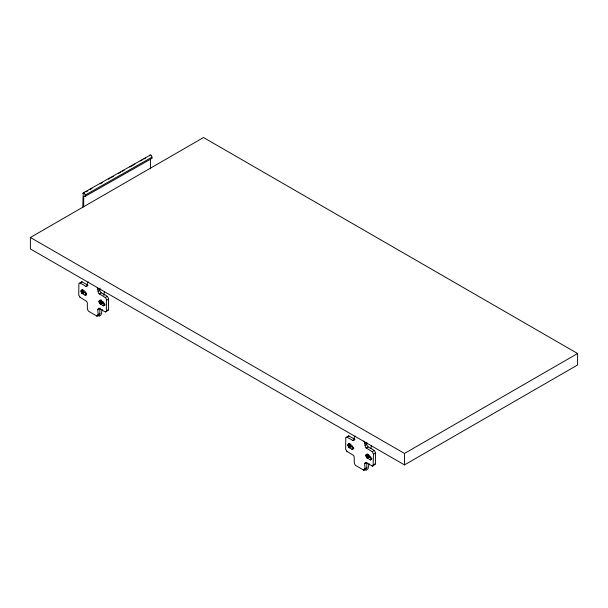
<?xml version="1.0" encoding="UTF-8"?>
<svg xmlns="http://www.w3.org/2000/svg" width="608" height="608" viewBox="0 0 608 608"><rect width="100%" height="100%" fill="white"/><g stroke="black" fill="none" stroke-linecap="round" stroke-linejoin="round"><path stroke-width="0.91" d="M82.772 207.412L83.228 192.911L150.579 154.926A1.74 1.011 60.4 0 1 151.491 155.595L152.076 158.338L85.272 196.278L83.714 196.468L83.638 206.728M85.272 196.278L84.687 193.534A1.74 1.011 60.4 0 0 83.775 192.865L83.228 192.911M150.434 168.788L150.51 158.521M81.031 291.057L81.692 289.811C83.904 289.872 87.879 293.132 85.667 295.374L82.012 293.451L81.031 291.057L83.007 289.917L83.988 292.311L86.313 293.725M102.228 309.548L101.133 314.731L98.998 316.373L98.861 314.929L96.885 316.069L97.28 315.962C99.469 314.199 96.421 310.019 98.61 308.256L105.435 311.942L106.408 311.592L106.408 299.136L105.26 297.532L98.61 293.406L97.28 287.295M99.028 301.454L99.689 300.2C101.863 300.466 105.891 303.438 103.664 305.763L100.35 304.099L99.416 303.012L99.028 301.454L101.05 299.85M96.885 315.94L99.742 314.412L99.963 307.906M99.917 288.169C98.01 294.705 108.11 293.634 108.558 299.045L108.52 310.08L105.435 311.942M347.594 437.046L348.574 435.792L354.912 439.356L352.936 440.496L346.94 437.068L345.792 437.35L345.663 449.274L347.115 451.478M347.928 445.155L348.589 443.901C350.808 443.969 354.783 447.222 352.564 449.472L348.908 447.541L347.928 445.155L349.904 444.015L350.884 446.401L353.879 448.202L351.903 449.342M369.124 463.638L368.038 468.821L365.902 470.47L365.765 469.026L363.789 470.166L364.184 470.06C366.373 468.289 363.318 464.117 365.507 462.354L372.332 466.04L373.099 465.956L373.487 454.275L372.506 451.888L365.507 447.496L364.671 442.358L363.865 441.02M365.925 455.544L366.586 454.29C368.767 454.556 372.795 457.528 370.561 459.861L366.905 457.93L365.925 455.544L367.901 454.404L368.881 456.79L371.876 458.592L369.9 459.732M364.846 463.6L366.822 462.46L366.776 468.122L363.789 470.03M364.846 443.407L366.822 442.267C364.906 448.803 375.007 447.731 375.463 453.135L375.417 464.17L372.332 466.04M102.904 303.909L103.124 302.032M103.915 295.458L104.363 291.696M370.926 448.613L371.268 445.793M149.674 155.732L150.032 154.972M80.735 282.492L81.677 281.694L88.008 285.258L86.032 286.398L80.043 282.971L78.896 283.252L78.759 295.176L80.21 297.38M30.4 237.477L203.513 137.53L577.6 353.514L577.6 364.96L404.487 464.907L30.4 248.923L30.4 237.477L404.487 453.454L577.6 353.514M80.043 282.971L82.019 281.831M81.077 290.594L82.392 289.834M81.077 291.574L83.053 290.434M81.206 292.106L83.182 290.966M81.419 292.615L83.395 291.475M81.692 293.079L83.668 291.939M82.012 293.451L83.988 292.311M82.354 293.71L84.33 292.57M84.998 295.245L86.321 294.485M85.348 295.382L86.663 294.622M97.949 289.309L99.264 288.549M97.949 291.392L99.917 290.252M99.271 294.044L101.247 292.896M99.074 300.99L100.388 300.23M105.26 297.532L107.236 296.392M99.074 301.963L101.05 300.823L101.004 300.314M99.203 302.495L101.179 301.355L101.05 300.823M99.416 303.012L101.392 301.872L101.179 301.355M99.689 303.468L101.665 302.328L104.979 304.494L103.003 305.634M100.008 303.84L101.984 302.7M106.582 300.185L108.558 299.045M100.35 304.099L102.326 302.959M103.345 305.771L104.66 305.011M103.664 305.763L104.979 305.003M97.949 309.51L99.917 308.37M97.949 314.708L99.917 313.568M106.582 310.756L108.558 309.616M346.94 437.068L348.916 435.921M348.103 444.311L349.425 443.551M347.974 444.691L349.95 443.551M347.974 445.672L349.95 444.524M348.103 446.196L350.079 445.056M348.316 446.713L350.292 445.573M348.589 447.169L350.565 446.029M348.908 447.541L350.884 446.401M349.25 447.807L351.226 446.667M352.245 449.472L353.56 448.712M364.846 445.482L366.822 444.342M366.168 448.134L368.144 446.994M366.107 454.7L367.422 453.94M365.97 455.08L367.293 454.32M372.164 451.63L374.14 450.482M365.97 456.061L367.946 454.921M366.107 456.593L368.083 455.453M366.312 457.102L368.288 455.962M366.586 457.558L368.562 456.418M366.905 457.93L368.881 456.79M373.487 454.275L375.463 453.135M367.247 458.196L369.223 457.056M370.242 459.861L371.564 459.101M370.561 459.861L371.883 459.101M364.846 468.806L366.822 467.666M373.487 464.846L375.463 463.706M371.99 465.842L373.966 464.702M82.87 193.671L84.52 192.736M86.169 191.794L87.818 190.859M90.296 189.453L91.945 188.518M100.191 183.836L102.661 182.43M108.437 179.147L110.086 178.212M111.735 177.278L113.384 176.343M118.332 173.531L120.81 172.125M122.459 171.19L124.108 170.248M129.876 166.972L134.824 164.16M140.6 160.884L142.249 159.942M143.898 159.007L145.548 158.072M85.28 195.062L152.084 157.122M88.418 281.975L87.4 282.735L87.18 286.117L86.032 286.398M355.315 436.065L354.304 436.833L354.084 440.215L352.936 440.496M79.868 297.183L86.693 301.378L87.316 302.883L87.4 309.115L88.418 311.182L96.885 316.069M346.773 451.28L353.598 455.476L354.213 456.973L354.304 463.205L355.315 465.272L363.789 470.166M101.392 301.872L101.665 302.328M404.487 453.454L404.487 464.907"/></g></svg>
